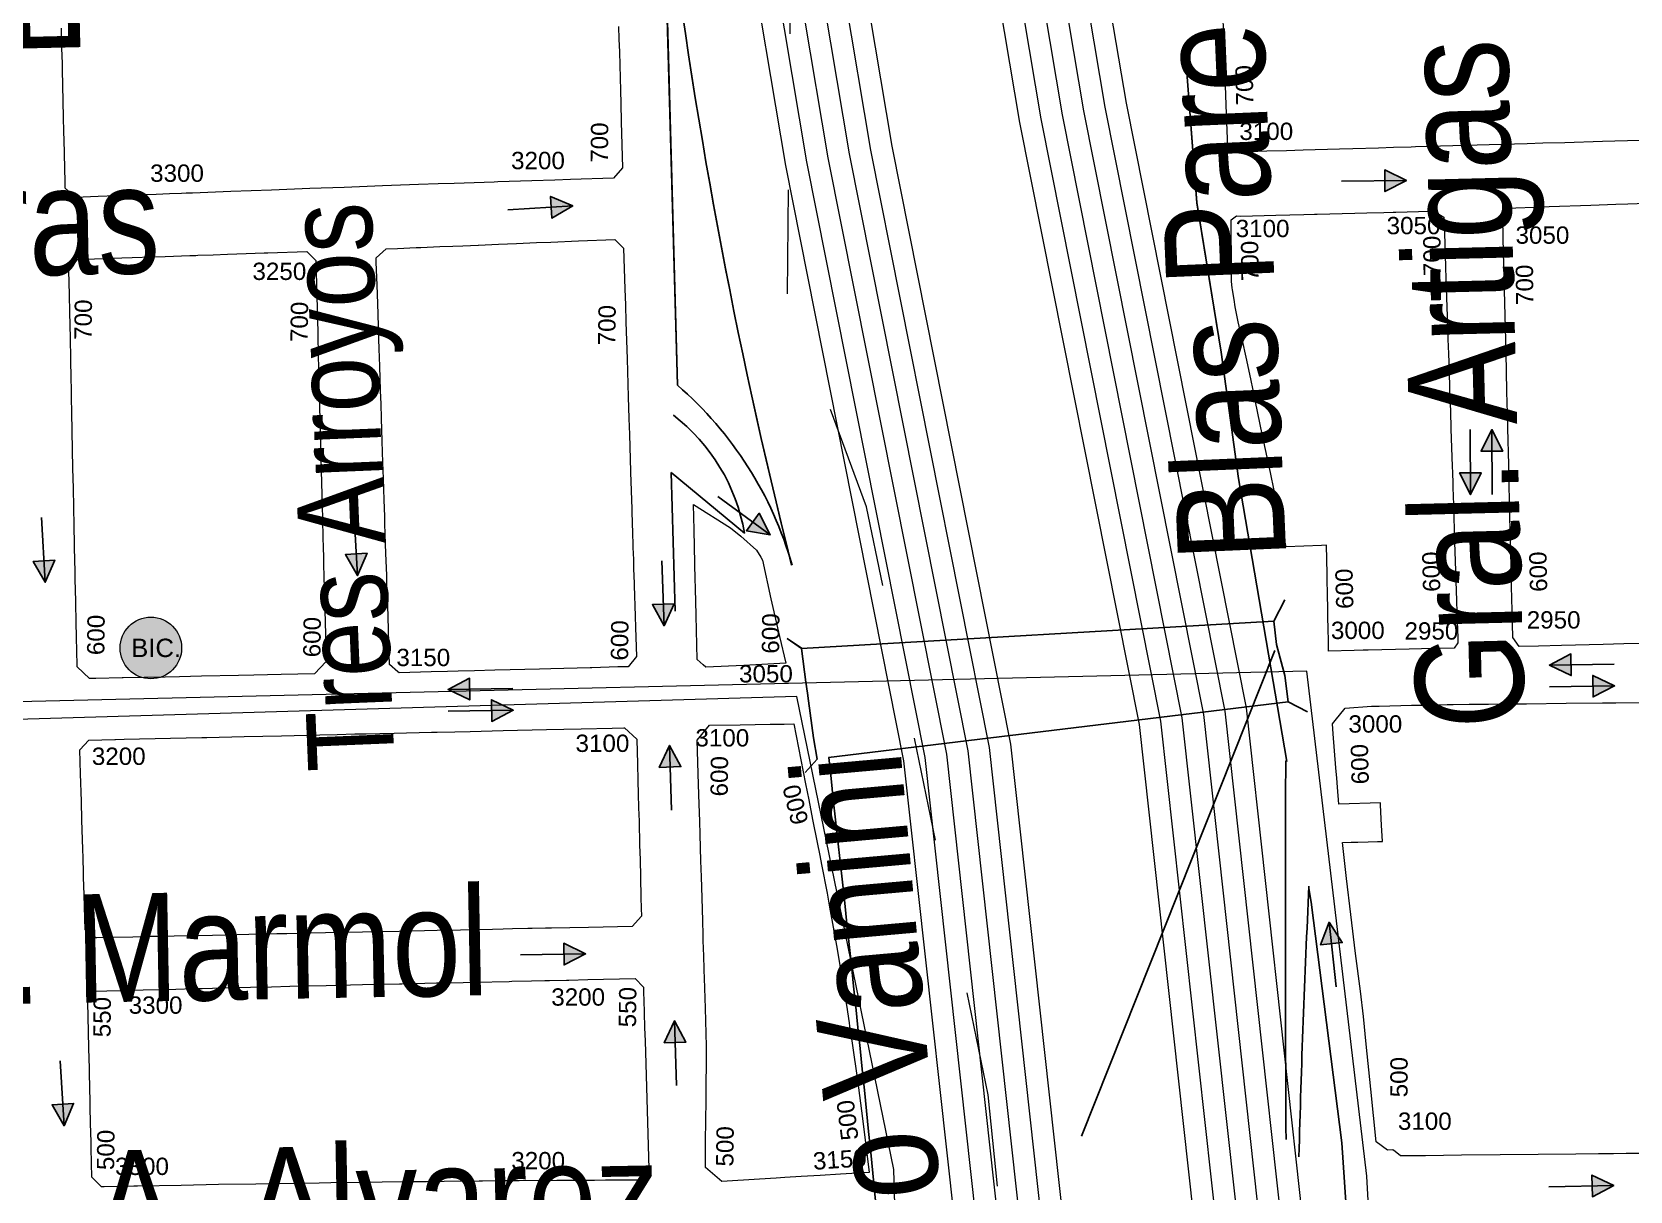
# Model space of a CAD drawing. Header units: millimetres. Extents: x 11558 to 23675, y 49449 to 61482.
# Drawn here: x 17404.8 to 17773.9, y 53918 to 54185.5 of the extents above; entities that cross this region are included whole.
import ezdxf

# ---------------------------------------------------------------- set-up
doc = ezdxf.new("R2010")
doc.units = ezdxf.units.MM
doc.linetypes.add('ACAD_ISO03W100', pattern=[30, 12, -18])
for name, color, linetype in [('0. autopistas', 254, 'Continuous'), ('0. plano base - nombres calles', 22, 'Continuous'), ('0. Plano Base - PLANO', 254, 'Continuous'), ('0. Plano base - sentido calles', 253, 'Continuous'), ('0.BARRIOS - DIVISIÓN', 12, 'ACAD_ISO03W100'), ('7. puesta en valor CC la lucila', 212, 'Continuous'), ('numeración', 7, 'Continuous')]:
    doc.layers.add(name, color=color, linetype=linetype)
for name, color, linetype, true_color in [('Linea 15 a Cap', 7, 'Continuous', 0x13f12d), ('Linea 15 a Prov', 7, 'Continuous', 0x077e15), ('Linea 194 ida', 7, 'Continuous', 0x8f148f), ('Linea 194 vuelta', 7, 'Continuous', 0x34dad7), ('Linea 228 ida', 7, 'Continuous', 0x8d6453), ('Linea 228 vuelta', 7, 'Continuous', 0x73a95b), ('Linea 371', 7, 'Continuous', 0xfb0804), ('Linea 430', 7, 'Continuous', 0xdb7a0a), ('Linea 57 ida', 7, 'Continuous', 0xf6120e), ('Linea 57 vuelta', 7, 'Continuous', 0x71160a)]:
    doc.layers.add(name, color=color, linetype=linetype, true_color=true_color)
doc.layers.add('Linea Bicentenario Original', color=7, linetype='Continuous', true_color=0x0000cc, transparency=0.5)
doc.layers.get('7. puesta en valor CC la lucila').off()
doc.styles.get("Standard").update_dxf_attribs({"font": 'arial.ttf'})

# ---------------------------------------------------------------- blocks, each defined once
blk = doc.blocks.new('MANZANAS')
at = {"layer": '0. Plano Base - PLANO', "color": 0, "linetype": 'Continuous', "lineweight": 5}
for p, q in [((5637938.82, 6177268.85), (5637938.82, 6177274.35)), ((5637942.13, 6177262.87), (5637954.18, 6177142.86)), ((5637799.43, 6177235.09), (5637820.92, 6177230.49)), ((5637799.43, 6177235.09), (5637814.99, 6177207.13)), ((5637844.89, 6177212.96), (5637840.89, 6177213.46))]:
    blk.add_line(p, q, dxfattribs=at)
for points in [[(5637962.66, 6177406.25), (5637955.15, 6177402.07), (5637947.51, 6177397.81), (5637943.1, 6177395.36), (5637939.93, 6177393.59), (5637932.26, 6177389.32), (5637924.89, 6177385.23), (5637917.4, 6177381.05), (5637916.49, 6177380.55), (5637912.93, 6177378.57), (5637909.89, 6177376.88), (5637904.71, 6177373.99), (5637902.05, 6177372.51), (5637894.67, 6177368.4), (5637891.3, 6177366.53), (5637887.38, 6177364.34), (5637882, 6177361.35), (5637881.77, 6177361.33), (5637878.91, 6177361.06), (5637875.17, 6177367.65), (5637870.83, 6177375.3), (5637867.08, 6177381.9), (5637866.47, 6177382.99), (5637862.2, 6177390.52)], [(5637791.47, 6177253.66), (5637730.46, 6177363.47), (5637700.51, 6177410.5), (5637679.53, 6177439.52), (5637667.87, 6177454.13), (5637656.62, 6177476.68), (5637656.03, 6177480.88), (5637656.53, 6177482.88), (5637658.03, 6177484.88), (5637683.59, 6177498.51)], [(5638016.61, 6177303.43), (5638012.93, 6177301.4), (5638008.78, 6177299.12), (5638000.34, 6177294.47), (5637995.66, 6177291.89), (5637991.75, 6177289.73), (5637989.54, 6177290.89), (5637986.51, 6177296.37), (5637983.85, 6177301.22), (5637982.85, 6177303.03), (5637978.8, 6177310.4), (5637976.14, 6177315.23), (5637974.54, 6177318.13), (5637972.3, 6177322.19), (5637971.66, 6177323.37), (5637970.3, 6177325.83), (5637966.21, 6177333.26), (5637964.41, 6177336.54), (5637963.49, 6177338.21), (5637962.02, 6177340.88), (5637959.99, 6177344.56), (5637957.8, 6177348.55), (5637953.66, 6177356.07), (5637950.9, 6177361.08), (5637949.52, 6177363.59), (5637945.11, 6177371.6), (5637942.69, 6177376), (5637942.26, 6177376.78), (5637942.41, 6177377.73), (5637942.46, 6177377.99), (5637942.48, 6177378.15), (5637942.53, 6177378.19), (5637949.97, 6177382.39), (5637951.13, 6177383.05), (5637959.5, 6177387.79), (5637964.52, 6177390.63), (5637966.96, 6177392.01), (5637970.66, 6177394.11)], [(5637741.24, 6177320.83), (5637742.64, 6177318.31), (5637744.08, 6177315.72), (5637745.56, 6177313.05), (5637748.39, 6177307.96), (5637749.85, 6177305.32), (5637751.9, 6177301.63), (5637757.05, 6177292.36), (5637756.33, 6177289.25), (5637747.65, 6177284.37), (5637744.53, 6177282.61), (5637739.89, 6177280.01), (5637733, 6177276.14), (5637732.25, 6177275.71), (5637724.21, 6177271.19), (5637720.97, 6177269.37), (5637717.05, 6177267.17), (5637709.79, 6177263.06), (5637702.1, 6177258.69), (5637695.2, 6177254.77), (5637687.47, 6177250.38), (5637679.32, 6177245.75), (5637671.59, 6177241.37), (5637670.32, 6177240.65), (5637669.37, 6177240.11), (5637666.96, 6177238.74), (5637664.3, 6177237.23), (5637659.57, 6177234.54), (5637656.77, 6177232.95), (5637656.2, 6177232.63), (5637652.67, 6177230.63), (5637648.09, 6177228.03), (5637645.01, 6177228.85), (5637644.21, 6177230.3), (5637642.91, 6177232.67), (5637641.1, 6177235.96), (5637639.74, 6177238.44), (5637638.72, 6177240.28), (5637637.17, 6177243.11), (5637635.32, 6177246.45), (5637631.84, 6177252.79), (5637631.15, 6177254.05), (5637629.45, 6177257.14), (5637627.21, 6177261.19)], [(5637860.47, 6177375.34), (5637878.44, 6177346.33), (5637899.42, 6177318.3), (5637916.39, 6177294.29), (5637956.41, 6177241.5)], [(5638072.04, 6177199.58), (5638067.67, 6177197.26), (5638065.07, 6177195.87), (5638062.03, 6177194.26), (5638057.4, 6177191.79), (5638049.71, 6177187.69), (5638041.99, 6177183.58), (5638034.11, 6177179.38), (5638026.74, 6177175.45), (5638021.65, 6177172.73), (5638020.09, 6177173.06), (5638019.47, 6177173.19), (5638018.39, 6177172.53), (5638015.17, 6177173.02), (5638008.5, 6177183.24), (5638002.77, 6177192.01), (5637999.27, 6177197.38), (5637995.93, 6177202.21), (5637990.92, 6177209.45), (5637985.78, 6177216.88), (5637981.07, 6177223.85), (5637976.41, 6177230.79), (5637978.14, 6177231.75), (5637978.9, 6177232.17), (5637979.5, 6177232.5), (5637981.64, 6177233.69), (5637983.51, 6177234.73), (5637984.51, 6177235.28), (5637982.61, 6177238.47), (5637981.86, 6177239.74), (5637980.21, 6177242.53), (5637979.96, 6177242.94), (5637971.6, 6177238.24), (5637969.51, 6177241.58), (5637968.4, 6177243.35), (5637967.13, 6177245.38), (5637962.96, 6177252.04), (5637962.34, 6177253.02), (5637961.72, 6177254.01), (5637961.92, 6177254.95), (5637962.69, 6177258.62), (5637967.83, 6177261.78), (5637968.58, 6177262.18), (5637969.43, 6177262.65), (5637975.93, 6177266.23), (5637976.67, 6177266.64), (5637979.95, 6177268.35), (5637980.34, 6177268.62), (5637983.2, 6177270.2), (5637984.41, 6177270.87), (5637987.64, 6177272.58), (5637991.63, 6177274.71), (5637997.47, 6177277.81), (5637999.35, 6177278.81), (5638007.48, 6177283.13), (5638014.89, 6177287.07), (5638017.6, 6177288.52), (5638022.94, 6177291.35)], [(5637858.86, 6177187.94), (5637859.87, 6177191.94), (5637856.87, 6177195.94), (5637851.88, 6177202.95), (5637850.88, 6177204.45), (5637849.38, 6177206.45), (5637844.89, 6177212.96), (5637938.82, 6177268.85), (5637941.81, 6177264.35), (5637946.81, 6177258.84), (5637950.3, 6177253.84)], [(5637955.3, 6177253.83), (5637950.3, 6177253.84), (5637862.08, 6177193.46)], [(5637974.41, 6177217.75), (5637976.32, 6177215.23), (5638008.27, 6177169.2), (5638042.22, 6177113.17), (5638075.16, 6177058.13)]]:
    blk.add_lwpolyline(points, dxfattribs=at)
for points in [[(5637945.64, 6177282.38), (5637944.65, 6177284.2), (5637941.49, 6177289.98), (5637940.49, 6177289.41), (5637933.4, 6177285.32), (5637930.67, 6177288.66), (5637927.63, 6177292.36), (5637922.27, 6177298.9), (5637916.54, 6177305.89), (5637911.69, 6177311.81), (5637910.93, 6177312.74), (5637908.5, 6177315.7), (5637905.45, 6177319.42), (5637902.06, 6177323.55), (5637901.85, 6177323.8), (5637899.67, 6177326.33), (5637897.44, 6177329.1), (5637896.41, 6177330.5), (5637895.09, 6177332.27), (5637894.79, 6177332.7), (5637893.96, 6177333.89), (5637893.48, 6177334.79), (5637892.79, 6177336.11), (5637887.32, 6177346.46), (5637887.99, 6177347.85), (5637888.93, 6177348.3), (5637895.98, 6177352.18), (5637901.66, 6177355.31), (5637903.84, 6177356.52), (5637904.33, 6177356.79), (5637912, 6177361.02), (5637914.4, 6177362.34), (5637917.87, 6177364.26), (5637919.7, 6177365.27), (5637920.29, 6177365.59), (5637927.1, 6177369.4), (5637927.63, 6177369.7), (5637928.02, 6177369.85), (5637928.44, 6177369.82), (5637930.68, 6177369.68), (5637933.59, 6177364.51), (5637936.34, 6177359.6), (5637937.6, 6177357.36), (5637941.92, 6177349.68), (5637944.47, 6177345.13), (5637946.16, 6177342.14), (5637947.97, 6177338.91), (5637950.2, 6177334.94), (5637952.63, 6177330.62), (5637954.61, 6177327.1), (5637958.9, 6177319.46), (5637959.57, 6177318.27), (5637960.82, 6177316.03), (5637961.25, 6177315.27), (5637963.22, 6177311.77), (5637967.43, 6177304.28), (5637971.73, 6177296.62), (5637973.08, 6177294.22), (5637973.93, 6177292.7), (5637975.53, 6177289.86), (5637978.26, 6177284.99), (5637978.83, 6177283.99), (5637978.59, 6177282.49), (5637971.99, 6177278.85), (5637969.51, 6177277.49), (5637961.22, 6177272.92), (5637960.21, 6177272.36), (5637958.37, 6177271.35), (5637953.22, 6177268.51), (5637951.54, 6177271.59), (5637951.29, 6177272.03), (5637946.55, 6177280.72)], [(5637771.52, 6177168.71), (5637765, 6177165.1), (5637764.64, 6177165.19), (5637762.18, 6177165.8), (5637759.8, 6177170.03), (5637758.22, 6177172.84), (5637755.49, 6177177.71), (5637753.99, 6177180.36), (5637752.82, 6177182.45), (5637752.09, 6177183.75), (5637749.64, 6177188.1), (5637747.44, 6177192.02), (5637746.23, 6177194.16), (5637745.43, 6177195.59), (5637743.53, 6177198.97), (5637741.15, 6177203.2), (5637739.34, 6177206.42), (5637736.9, 6177210.77), (5637734.29, 6177215.41), (5637732.71, 6177218.22), (5637731.19, 6177220.92), (5637728.4, 6177225.88), (5637726.44, 6177229.37), (5637724.27, 6177233.22), (5637723.86, 6177233.96), (5637721.34, 6177238.44), (5637719.26, 6177242.15), (5637716.64, 6177246.79), (5637716.58, 6177246.91), (5637716.17, 6177247.64), (5637717.21, 6177250.55), (5637719.51, 6177251.87), (5637723.29, 6177254.03), (5637724.19, 6177254.55), (5637728, 6177256.73), (5637730.61, 6177258.22), (5637732.65, 6177259.39), (5637735.67, 6177261.12), (5637735.78, 6177261.19), (5637739.77, 6177263.47), (5637743.37, 6177265.53), (5637747.4, 6177267.84), (5637750.28, 6177269.49), (5637755.79, 6177272.64), (5637763.13, 6177276.85), (5637765.83, 6177276.01), (5637770.48, 6177267.71), (5637772.24, 6177264.55), (5637774.18, 6177261.09), (5637778.32, 6177253.69), (5637782.63, 6177246), (5637785.06, 6177241.66), (5637786.85, 6177238.46), (5637791.04, 6177230.99), (5637791.15, 6177230.78), (5637795.26, 6177223.44), (5637797.19, 6177220), (5637797.68, 6177219.13), (5637799.6, 6177215.69), (5637800.97, 6177213.25), (5637801.99, 6177211.42), (5637803.69, 6177208.38), (5637803.91, 6177207.99), (5637807.37, 6177201.82), (5637808.63, 6177199.56), (5637811.93, 6177193.67), (5637811.34, 6177190.74), (5637809.21, 6177189.57), (5637803.96, 6177186.66), (5637803.63, 6177186.48), (5637795.71, 6177182.1), (5637793.41, 6177180.82), (5637790.44, 6177179.18), (5637787.44, 6177177.52), (5637784.38, 6177175.83), (5637780.23, 6177173.53), (5637776.97, 6177171.73), (5637774.78, 6177170.52)], [(5637702.35, 6177131.04), (5637702.19, 6177130.94), (5637698.39, 6177132), (5637698.19, 6177132.36), (5637695.08, 6177138.07), (5637694.9, 6177138.38), (5637693.62, 6177140.74), (5637691.09, 6177145.36), (5637688.68, 6177149.78), (5637687.51, 6177151.94), (5637686.86, 6177153.12), (5637682.78, 6177160.6), (5637678.64, 6177168.19), (5637676.41, 6177172.26), (5637674.37, 6177176), (5637670.2, 6177183.64), (5637668.65, 6177186.49), (5637668, 6177187.67), (5637666.16, 6177191.05), (5637666.07, 6177191.21), (5637664.78, 6177193.59), (5637664.3, 6177194.46), (5637662.01, 6177198.66), (5637659.14, 6177203.91), (5637657.21, 6177207.45), (5637654.53, 6177212.37), (5637655.09, 6177215.51), (5637661.96, 6177219.38), (5637666.13, 6177221.74), (5637670.21, 6177224.04), (5637672.77, 6177225.49), (5637677.71, 6177228.27), (5637678.91, 6177228.95), (5637679.35, 6177229.2), (5637682.39, 6177230.92), (5637685.27, 6177232.54), (5637689.08, 6177234.69), (5637692.67, 6177236.72), (5637693.44, 6177237.15), (5637701.28, 6177241.58), (5637701.62, 6177241.47), (5637702.85, 6177241.07), (5637703.55, 6177240.83), (5637704.08, 6177240.66), (5637712.08, 6177226.19), (5637712.61, 6177225.22), (5637714.41, 6177221.98), (5637716.34, 6177218.48), (5637720.46, 6177211.01), (5637724.61, 6177203.51), (5637728.94, 6177195.66), (5637731.37, 6177191.27), (5637731.43, 6177191.17), (5637732.98, 6177188.37), (5637735.01, 6177184.69), (5637736.11, 6177182.7), (5637737.2, 6177180.72), (5637737.85, 6177179.55), (5637739.55, 6177176.47), (5637741.44, 6177173.05), (5637741.82, 6177172.35), (5637745.78, 6177165.19), (5637748.86, 6177159.62), (5637747.83, 6177155.86), (5637741.01, 6177152.14), (5637735.48, 6177149.12), (5637732.41, 6177147.45), (5637724.86, 6177143.33), (5637720.4, 6177140.89), (5637717.55, 6177139.33), (5637708.99, 6177134.66), (5637708.83, 6177134.57), (5637703.49, 6177131.65)], [(5637834.92, 6177203.32), (5637827.3, 6177198.91), (5637826.51, 6177199.1), (5637824.68, 6177199.55), (5637819.79, 6177208.45), (5637818.19, 6177211.37), (5637814.27, 6177218.5), (5637814.11, 6177218.78), (5637813.99, 6177219.01), (5637810.25, 6177225.82), (5637807.46, 6177230.9), (5637817.54, 6177230.07), (5637820.54, 6177229.46), (5637825.18, 6177228.29), (5637826.82, 6177227.28), (5637827.52, 6177226.84), (5637833.31, 6177219.8), (5637839.12, 6177213.06), (5637843.25, 6177208.26)], [(5637892.76, 6177099.74), (5637885.31, 6177095.26), (5637880.45, 6177096.36), (5637879.63, 6177097.99), (5637879.59, 6177098.07), (5637878.94, 6177099.34), (5637877.69, 6177101.79), (5637875.52, 6177106.07), (5637873.42, 6177110.19), (5637872.78, 6177111.45), (5637871.65, 6177113.67), (5637869.68, 6177117.55), (5637867.74, 6177121.37), (5637863.47, 6177129.02), (5637860.11, 6177135.03), (5637859.2, 6177136.65), (5637857.48, 6177139.73), (5637856.87, 6177140.82), (5637855.74, 6177142.85), (5637855.22, 6177143.77), (5637853.64, 6177146.6), (5637851.04, 6177151.26), (5637848.67, 6177155.5), (5637846.86, 6177158.74), (5637843.9, 6177164.03), (5637842.42, 6177166.68), (5637840.47, 6177170.16), (5637838.26, 6177174.12), (5637833.26, 6177183.06), (5637834.23, 6177187.43), (5637840.44, 6177190.78), (5637846.57, 6177194.07), (5637849.39, 6177195.59), (5637851.38, 6177196.67), (5637860.17, 6177185.61), (5637862.5, 6177182.68), (5637865.36, 6177179.08), (5637868.76, 6177174.85), (5637870.67, 6177172.49), (5637872.01, 6177170.79), (5637876.17, 6177165.52), (5637878.17, 6177162.95), (5637881.57, 6177158.56), (5637884.18, 6177155.13), (5637886.81, 6177151.67), (5637887.71, 6177150.46), (5637892.07, 6177144.61), (5637894.46, 6177141.33), (5637894.96, 6177140.64), (5637897.28, 6177137.47), (5637902.31, 6177130.45), (5637907.44, 6177123.13), (5637914.51, 6177112.8), (5637908.87, 6177109.41), (5637904.83, 6177106.99), (5637901.02, 6177104.69), (5637897.8, 6177102.76), (5637896.08, 6177101.73)], [(5637731.29, 6177078.64), (5637731.03, 6177078.5), (5637728.06, 6177079), (5637724.1, 6177086.07), (5637722.13, 6177089.61), (5637721.64, 6177090.48), (5637719.94, 6177093.53), (5637718.96, 6177095.28), (5637715.7, 6177101.12), (5637713.55, 6177104.96), (5637710.48, 6177110.45), (5637707.77, 6177115.31), (5637708.6, 6177118.27), (5637713.83, 6177121.14), (5637713.99, 6177121.23), (5637715.74, 6177122.19), (5637725.11, 6177127.33), (5637731.48, 6177130.83), (5637732.46, 6177131.37), (5637740.05, 6177135.54), (5637747.59, 6177139.68), (5637755.38, 6177143.96), (5637758.89, 6177145.89), (5637762.48, 6177147.86), (5637764.74, 6177149.1), (5637767.55, 6177150.64), (5637770.44, 6177152.23), (5637777.99, 6177156.38), (5637779.1, 6177156.99), (5637782.71, 6177158.97), (5637785.78, 6177160.65), (5637792.46, 6177164.33), (5637801.29, 6177169.17), (5637808.28, 6177173.02), (5637814.53, 6177176.45), (5637816.91, 6177177.75), (5637817.08, 6177177.84), (5637820.81, 6177176.81), (5637820.87, 6177176.7), (5637823.53, 6177171.89), (5637825.47, 6177168.39), (5637826.92, 6177165.78), (5637828.5, 6177162.91), (5637829.98, 6177160.24), (5637832.65, 6177155.42), (5637834.27, 6177152.48), (5637836.22, 6177148.95), (5637838.5, 6177144.83), (5637839.7, 6177142.66), (5637840.6, 6177141.04), (5637839.78, 6177137.91), (5637830.97, 6177133.1), (5637827.13, 6177131.02), (5637823.46, 6177129.02), (5637822.82, 6177128.67), (5637822.19, 6177128.33), (5637819.53, 6177126.88), (5637818.65, 6177126.4), (5637815.49, 6177124.67), (5637813.64, 6177123.66), (5637811.44, 6177122.46), (5637807.77, 6177120.45), (5637805, 6177118.93), (5637800.26, 6177116.35), (5637792.53, 6177112.12), (5637785.15, 6177108.08), (5637777.64, 6177103.98), (5637774.59, 6177102.31), (5637772.83, 6177101.35), (5637769.78, 6177099.68), (5637767.75, 6177098.57), (5637762.1, 6177095.48), (5637757.27, 6177092.84), (5637754.69, 6177091.43), (5637749.55, 6177088.62), (5637746.91, 6177087.18), (5637744.31, 6177085.76), (5637742.12, 6177084.56), (5637738.56, 6177082.62), (5637734.07, 6177080.16)], [(5637759.25, 6177028.37), (5637758.73, 6177028.09), (5637755.73, 6177029.03), (5637755.57, 6177029.33), (5637754.32, 6177031.59), (5637754.29, 6177031.66), (5637752.33, 6177035.23), (5637751.95, 6177035.92), (5637751.8, 6177036.18), (5637749.75, 6177039.92), (5637747.86, 6177043.37), (5637745.23, 6177048.16), (5637744.69, 6177049.14), (5637743.65, 6177051.04), (5637741.38, 6177055.18), (5637739.58, 6177058.45), (5637736.26, 6177064.49), (5637736.62, 6177066.76), (5637736.76, 6177067.62), (5637738.93, 6177068.82), (5637742.15, 6177070.6), (5637746.29, 6177072.87), (5637752.91, 6177076.53), (5637756.5, 6177078.5), (5637758.25, 6177079.47), (5637760.31, 6177080.6), (5637768.02, 6177084.85), (5637772.25, 6177087.18), (5637775.96, 6177089.22), (5637783.34, 6177093.29), (5637790.72, 6177097.35), (5637793.86, 6177099.07), (5637794.07, 6177099.19), (5637794.45, 6177099.4), (5637798.18, 6177101.43), (5637798.66, 6177101.7), (5637805.68, 6177105.54), (5637806.16, 6177105.8), (5637811.1, 6177108.51), (5637812.46, 6177109.25), (5637812.89, 6177109.49), (5637813.27, 6177109.7), (5637813.46, 6177109.8), (5637820.42, 6177113.61), (5637820.95, 6177113.9), (5637824.93, 6177116.08), (5637827.66, 6177117.57), (5637828.59, 6177118.08), (5637832.04, 6177119.97), (5637832.48, 6177120.21), (5637836.33, 6177122.32), (5637845.96, 6177127.59), (5637848.53, 6177126.74), (5637848.97, 6177125.95), (5637849.25, 6177125.45), (5637849.32, 6177125.32), (5637849.86, 6177124.37), (5637851.6, 6177121.25), (5637852.95, 6177118.82), (5637853.14, 6177118.48), (5637854.6, 6177115.87), (5637857.18, 6177111.25), (5637868.99, 6177090.11), (5637868.26, 6177086.74), (5637865.81, 6177085.46), (5637861.35, 6177083.12), (5637859.08, 6177081.92), (5637851.41, 6177077.88), (5637843.68, 6177073.8), (5637840.48, 6177072.1), (5637836.22, 6177069.84), (5637835.56, 6177069.48), (5637828.38, 6177065.67), (5637824.79, 6177063.76), (5637820.67, 6177061.56), (5637815.78, 6177058.94), (5637813.09, 6177057.5), (5637805.28, 6177053.32), (5637802.91, 6177052.04), (5637797.79, 6177049.29), (5637790.09, 6177045.13), (5637782.47, 6177041.01), (5637774.91, 6177036.9), (5637766.02, 6177032.06), (5637765.29, 6177031.66)]]:
    blk.add_lwpolyline(points, close=True, dxfattribs=at)
for centre, radius, start, end in [((5638769.11, 6178060.03), 1251.05, 214.28793, 221.62897), ((5637771.39, 6177169.75), 86.28, 43.3855, 76.5447), ((5637786.14, 6177204.11), 43.65, 37.1836, 79.8937), ((5645795.64, 6181272.32), 8815.11, 207.210794, 207.778917), ((5640461.99, 6178361.09), 2737.72, 204.67198, 205.98038), ((5631640.7, 6173015.27), 7494.19, 31.524897, 33.884771)]:
    blk.add_arc(centre, radius, start, end, dxfattribs=at)
blk = doc.blocks.new('bic. original ida')
at = {"layer": 'Linea Bicentenario Original', "lineweight": 211, "true_color": 0xededed, "transparency": 33554674}
h = blk.add_hatch(color=7, dxfattribs=at)
h.dxf.hatch_style = 1
edge = h.paths.add_edge_path()
edge.add_arc((0, 0), 7.11, 0, 360)
at = {"layer": 'Linea Bicentenario Original', "color": 165, "lineweight": 9, "true_color": 0x5e67af}
blk.add_circle((0, 0), 7.11, dxfattribs=at)
at = {"layer": 'Linea Bicentenario Original', "color": 165, "lineweight": 15, "true_color": 0x5e67af, "insert": (-4.55, 2.15), "char_height": 4.25, "attachment_point": 1}
blk.add_mtext_dynamic_manual_height_columns('BIC.', width=16.4579, gutter_width=12.5, heights=[0], dxfattribs=at)

msp = doc.modelspace()

# ---------------------------------------------------------------- hatches: boundary and pattern name
at = {"layer": '0. Plano base - sentido calles', "linetype": 'Continuous', "lineweight": 25, "ltscale": 2, "true_color": 0x1a1a1a}
h = msp.add_hatch(color=250, dxfattribs=at)
h.dxf.hatch_style = 1
h.paths.add_polyline_path([(17722.23, 54151.26), (17717.2, 54153.7), (17717.23, 54151.2)])
h.paths.add_polyline_path([(17722.23, 54151.26), (17717.23, 54151.2), (17717.26, 54148.7)])
h = msp.add_hatch(color=250, dxfattribs=at)
h.dxf.hatch_style = 1
h.paths.add_polyline_path([(17529.68, 54145.37), (17524.54, 54147.57), (17524.69, 54145.07)])
h.paths.add_polyline_path([(17529.68, 54145.37), (17524.69, 54145.07), (17524.84, 54142.58)])
h = msp.add_hatch(color=250, dxfattribs=at)
h.dxf.hatch_style = 1
h.paths.add_polyline_path([(17741.98, 54093.74), (17739.48, 54088.74), (17741.98, 54088.74)])
h.paths.add_polyline_path([(17741.98, 54093.74), (17741.98, 54088.74), (17744.48, 54088.75)])
h = msp.add_hatch(color=250, dxfattribs=at)
h.dxf.hatch_style = 1
h.paths.add_polyline_path([(17736.99, 54078.74), (17739.49, 54083.74), (17736.99, 54083.74)])
h.paths.add_polyline_path([(17736.99, 54078.74), (17736.99, 54083.74), (17734.49, 54083.74)])
h = msp.add_hatch(color=250, dxfattribs=at)
h.dxf.hatch_style = 1
h.paths.add_polyline_path([(17575.29, 54069.47), (17572.74, 54074.44), (17571.26, 54072.43)])
h.paths.add_polyline_path([(17575.29, 54069.47), (17571.26, 54072.43), (17569.78, 54070.41)])
h = msp.add_hatch(color=250, dxfattribs=at)
h.dxf.hatch_style = 1
h.paths.add_polyline_path([(17479.97, 54060.06), (17482.17, 54065.2), (17479.68, 54065.05)])
h.paths.add_polyline_path([(17479.97, 54060.06), (17479.68, 54065.05), (17477.18, 54064.91)])
h = msp.add_hatch(color=250, dxfattribs=at)
h.dxf.hatch_style = 1
h.paths.add_polyline_path([(17407.84, 54058.5), (17410.05, 54063.63), (17407.55, 54063.49)])
h.paths.add_polyline_path([(17407.84, 54058.5), (17407.55, 54063.49), (17405.06, 54063.34)])
h = msp.add_hatch(color=250, dxfattribs=at)
h.dxf.hatch_style = 1
h.paths.add_polyline_path([(17550.75, 54048.46), (17553.08, 54053.53), (17550.58, 54053.45)])
h.paths.add_polyline_path([(17550.75, 54048.46), (17550.58, 54053.45), (17548.09, 54053.37)])
h = msp.add_hatch(color=250, dxfattribs=at)
h.dxf.hatch_style = 1
h.paths.add_polyline_path([(17755.23, 54039.4), (17760.27, 54036.96), (17760.23, 54039.46)])
h.paths.add_polyline_path([(17755.23, 54039.4), (17760.23, 54039.46), (17760.2, 54041.96)])
h = msp.add_hatch(color=250, dxfattribs=at)
h.dxf.hatch_style = 1
h.paths.add_polyline_path([(17500.87, 54033.78), (17505.9, 54031.34), (17505.87, 54033.84)])
h.paths.add_polyline_path([(17500.87, 54033.78), (17505.87, 54033.84), (17505.84, 54036.34)])
h = msp.add_hatch(color=250, dxfattribs=at)
h.dxf.hatch_style = 1
h.paths.add_polyline_path([(17770.3, 54034.59), (17765.26, 54037.02), (17765.3, 54034.53)])
h.paths.add_polyline_path([(17770.3, 54034.59), (17765.3, 54034.53), (17765.33, 54032.03)])
h = msp.add_hatch(color=250, dxfattribs=at)
h.dxf.hatch_style = 1
h.paths.add_polyline_path([(17515.93, 54028.97), (17510.9, 54031.4), (17510.93, 54028.9)])
h.paths.add_polyline_path([(17515.93, 54028.97), (17510.93, 54028.9), (17510.97, 54026.4)])
h = msp.add_hatch(color=250, dxfattribs=at)
h.dxf.hatch_style = 1
h.paths.add_polyline_path([(17551.99, 54020.86), (17549.66, 54015.78), (17552.15, 54015.86)])
h.paths.add_polyline_path([(17551.99, 54020.86), (17552.15, 54015.86), (17554.65, 54015.94)])
h = msp.add_hatch(color=250, dxfattribs=at)
h.dxf.hatch_style = 1
h.paths.add_polyline_path([(17704.36, 53980.04), (17702.41, 53974.8), (17704.89, 53975.07)])
h.paths.add_polyline_path([(17704.36, 53980.04), (17704.89, 53975.07), (17707.38, 53975.33)])
h = msp.add_hatch(color=250, dxfattribs=at)
h.dxf.hatch_style = 1
h.paths.add_polyline_path([(17532.63, 53972.72), (17527.6, 53975.16), (17527.63, 53972.66)])
h.paths.add_polyline_path([(17532.63, 53972.72), (17527.63, 53972.66), (17527.66, 53970.16)])
h = msp.add_hatch(color=250, dxfattribs=at)
h.dxf.hatch_style = 1
h.paths.add_polyline_path([(17553.14, 53957.3), (17550.81, 53952.22), (17553.31, 53952.3)])
h.paths.add_polyline_path([(17553.14, 53957.3), (17553.31, 53952.3), (17555.8, 53952.38)])
h = msp.add_hatch(color=250, dxfattribs=at)
h.dxf.hatch_style = 1
h.paths.add_polyline_path([(17412.19, 53933.05), (17414.4, 53938.19), (17411.9, 53938.04)])
h.paths.add_polyline_path([(17412.19, 53933.05), (17411.9, 53938.04), (17409.41, 53937.9)])
h = msp.add_hatch(color=250, dxfattribs=at)
h.dxf.hatch_style = 1
h.paths.add_polyline_path([(17770.12, 53919.23), (17765.08, 53921.65), (17765.13, 53919.15)])
h.paths.add_polyline_path([(17770.12, 53919.23), (17765.13, 53919.15), (17765.17, 53916.65)])

# ---------------------------------------------------------------- linework, layer by layer
at = {"layer": '0. autopistas'}
for p, q in [((17553.88, 54104), (17550.36, 54229.57)), ((17671.21, 54180.17), (17673.78, 54146.13)), ((17673.78, 54146.13), (17679.47, 54111.6)), ((17679.47, 54111.6), (17683.46, 54082.46)), ((17552.38, 54083.85), (17569.33, 54069.87)), ((17552.38, 54083.85), (17553.29, 54051.86)), ((17694.63, 54017.16), (17683.46, 54082.46)), ((17691.63, 54049.55), (17694.17, 54054.42)), ((17582.51, 54043.25), (17691.63, 54049.55)), ((17692.22, 54044.17), (17691.63, 54049.55)), ((17582.51, 54043.25), (17579.2, 54045.54)), ((17583.5, 54035.41), (17582.51, 54043.25)), ((17692.22, 54044.17), (17694.11, 54036.98)), ((17691.82, 54042.72), (17647.18, 53930.66)), ((17694.11, 54036.98), (17694.9, 54030.93)), ((17583.5, 54035.41), (17583.91, 54032.94)), ((17583.91, 54032.94), (17584.1, 54031.15)), ((17584.1, 54031.15), (17585.3, 54022.63)), ((17694.9, 54030.93), (17588.78, 54018.02)), ((17694.9, 54030.93), (17699.34, 54028.62)), ((17585.3, 54022.63), (17586.12, 54017.7)), ((17586.12, 54017.7), (17583.38, 54014.61)), ((17700.19, 53984.68), (17699.66, 53987.79)), ((17700.19, 53984.68), (17707.32, 53929.1)), ((17707.32, 53929.1), (17711.61, 53863.73))]:
    msp.add_line(p, q, dxfattribs=at)
for centre, radius, start, end in [((18793.18, 54368.83), 1251.05, 186.83428, 194.17532), ((17497.37, 54038.8), 86.28, 15.9318, 49.0911), ((17526.3, 54062.49), 43.65, 9.73, 52.4401), ((10141.75, 53178.61), 7494.19, 4.071245, 6.431118), ((26509.38, 53979.93), 8815.11, 179.757142, 180.325264), ((20434.21, 53855.52), 2737.72, 177.21833, 178.52672)]:
    msp.add_arc(centre, radius, start, end, dxfattribs=at)
at = {"layer": '0. Plano base - sentido calles', "color": 250, "linetype": 'Continuous', "lineweight": 25, "ltscale": 2, "true_color": 0x1a1a1a}
for points in [[(17707.23, 54151.07), (17722.23, 54151.26), (17717.26, 54148.7), (17717.2, 54153.7), (17722.23, 54151.26)], [(17514.71, 54144.47), (17529.68, 54145.37), (17524.84, 54142.58), (17524.54, 54147.57), (17529.68, 54145.37)], [(17736.98, 54093.74), (17736.99, 54078.74), (17734.49, 54083.74), (17739.49, 54083.74), (17736.99, 54078.74)], [(17741.99, 54078.74), (17741.98, 54093.74), (17744.48, 54088.75), (17739.48, 54088.74), (17741.98, 54093.74)], [(17563.2, 54078.34), (17575.29, 54069.47), (17569.78, 54070.41), (17572.74, 54074.44), (17575.29, 54069.47)], [(17406.97, 54073.47), (17407.84, 54058.5), (17405.06, 54063.34), (17410.05, 54063.63), (17407.84, 54058.5)], [(17479.09, 54075.04), (17479.97, 54060.06), (17477.18, 54064.91), (17482.17, 54065.2), (17479.97, 54060.06)], [(17550.26, 54063.45), (17550.75, 54048.46), (17548.09, 54053.37), (17553.08, 54053.53), (17550.75, 54048.46)], [(17770.23, 54039.59), (17755.23, 54039.4), (17760.2, 54041.96), (17760.27, 54036.96), (17755.23, 54039.4)], [(17515.87, 54033.96), (17500.87, 54033.78), (17505.84, 54036.34), (17505.9, 54031.34), (17500.87, 54033.78)], [(17755.3, 54034.4), (17770.3, 54034.59), (17765.33, 54032.03), (17765.26, 54037.02), (17770.3, 54034.59)], [(17500.93, 54028.78), (17515.93, 54028.97), (17510.97, 54026.4), (17510.9, 54031.4), (17515.93, 54028.97)], [(17552.48, 54005.87), (17551.99, 54020.86), (17554.65, 54015.94), (17549.66, 54015.78), (17551.99, 54020.86)], [(17705.96, 53965.12), (17704.36, 53980.04), (17707.38, 53975.33), (17702.41, 53974.8), (17704.36, 53980.04)], [(17517.63, 53972.53), (17532.63, 53972.72), (17527.66, 53970.16), (17527.6, 53975.16), (17532.63, 53972.72)], [(17553.63, 53942.3), (17553.14, 53957.3), (17555.8, 53952.38), (17550.81, 53952.22), (17553.14, 53957.3)], [(17411.32, 53948.02), (17412.19, 53933.05), (17409.41, 53937.9), (17414.4, 53938.19), (17412.19, 53933.05)], [(17755.13, 53918.98), (17770.12, 53919.23), (17765.17, 53916.65), (17765.08, 53921.65), (17770.12, 53919.23)]]:
    msp.add_lwpolyline(points, dxfattribs=at)
at = {"layer": '0.BARRIOS - DIVISIÓN', "color": 14, "lineweight": 18, "ltscale": 2}
for points in [[(19746.68, 55789.02), (19726.12, 55476.55), (19705.29, 55342.21), (19682.91, 54948.63), (19661.94, 54643.15), (19640.4, 54304.03), (19607.91, 53959.65), (19567.75, 53570.63), (19550.03, 53389.45), (19077.25, 53357.53), (18962.05, 53342.81), (18817.78, 53351.07), (18595.68, 53358.57), (18202.92, 53380.53), (17765.7, 53372.91), (17659.73, 53390.45), (17637.92, 53679.7), (17639.89, 53799.72), (17625.59, 53940.22), (17597.55, 54075.9), (17579.24, 54125.09), (17580.44, 54241.86), (17585.92, 54374.44), (17552.48, 55699.13)], [(16143.57, 52644.27), (16954.31, 53347.77), (17515.76, 53367.33), (17538.11, 53382.21), (17659.73, 53390.45), (17637.92, 53679.7), (17639.89, 53799.72), (17625.59, 53940.22), (17597.55, 54075.9), (17579.24, 54125.09), (17580.44, 54241.86), (17585.92, 54374.44), (14987.64, 54310.9)]]:
    msp.add_lwpolyline(points, dxfattribs=at)
at = {"layer": 'Linea 15 a Cap', "lineweight": 15}
msp.add_lwpolyline([(18877.05, 53299.72), (18768.87, 53302.62), (18677.1, 53304.55), (18566.98, 53306.48), (18503.23, 53305.52), (18390.76, 53303.76), (18311.55, 53300.87), (18247.8, 53294.11), (18113.53, 53276.73), (17915.51, 53247.77), (17757.95, 53258.57, -0.327339), (17621.75, 53442.94), (17639.94, 53669.21), (17631.12, 53836.68), (17611.1, 54018.07), (17583.77, 54155.58), (17556.37, 54318.32)], format="xyb", dxfattribs=at)
at = {"layer": 'Linea 15 a Prov', "lineweight": 15}
msp.add_lwpolyline([(18877.16, 53349.74), (18770.06, 53352.61), (18678.07, 53354.54), (18567.04, 53356.49), (18502.47, 53355.51), (18394.07, 53362.76), (18317.53, 53362.12), (18240.35, 53361.48), (18103.76, 53357.87), (17915.85, 53338.65), (17813.35, 53356.99, -0.32162), (17720.56, 53456.2), (17710.09, 53668.24), (17700.92, 53842.36), (17680.35, 54028.76), (17652.62, 54168.22), (17625.99, 54326.4)], format="xyb", dxfattribs=at)
at = {"layer": 'Linea 194 ida', "lineweight": 15}
msp.add_lwpolyline([(18877.08, 53309.73), (18769.11, 53312.62), (18677.29, 53314.55), (18566.99, 53316.48), (18502.97, 53315.51), (18390.94, 53316.13), (18309.79, 53314.8), (18247.45, 53312.87), (18110.15, 53293.86), (17916.88, 53273.32), (17760.32, 53268.31, -0.325758), (17631.75, 53442.57), (17649.96, 53669.07), (17641.09, 53837.49), (17621, 54019.6), (17593.6, 54157.39), (17566.31, 54319.47)], format="xyb", dxfattribs=at)
at = {"layer": 'Linea 194 vuelta', "lineweight": 15}
msp.add_lwpolyline([(18877.14, 53339.74), (18769.82, 53342.61), (18677.87, 53344.54), (18567.03, 53346.49), (18502.21, 53345.5), (18393.78, 53352.76), (18317.61, 53352.12), (18240.52, 53351.49), (18104.4, 53347.89), (17915.47, 53328.56), (17811.49, 53347.16, -0.32273), (17710.59, 53455.32), (17700.1, 53667.73), (17690.95, 53841.55), (17670.46, 54027.23), (17642.79, 54166.41), (17616.05, 54325.24)], format="xyb", dxfattribs=at)
at = {"layer": 'Linea 228 ida', "lineweight": 15}
msp.add_lwpolyline([(18877.13, 53334.73), (18769.7, 53337.61), (18677.78, 53339.54), (18567.02, 53341.49), (18502.08, 53340.5), (18393.64, 53347.76), (18317.66, 53347.12), (18240.61, 53346.49), (18104.72, 53342.89), (17915.28, 53323.51), (17810.57, 53342.25, -0.323237), (17705.6, 53454.88), (17695.11, 53667.48), (17685.96, 53841.15), (17665.51, 54026.47), (17637.87, 54165.51), (17611.07, 54324.67)], format="xyb", dxfattribs=at)
at = {"layer": 'Linea 228 vuelta', "lineweight": 15}
msp.add_lwpolyline([(18877.06, 53304.73), (18768.99, 53307.62), (18677.2, 53309.55), (18566.99, 53311.48), (18503, 53310.51), (18390.96, 53311.13), (18309.91, 53309.8), (18247.87, 53307.88), (18110.76, 53288.9), (17917.23, 53268.33), (17759.63, 53263.28, -0.327331), (17626.75, 53442.75), (17644.95, 53669.14), (17636.11, 53837.09), (17616.05, 54018.84), (17588.68, 54156.48), (17561.34, 54318.9)], format="xyb", dxfattribs=at)
at = {"layer": 'Linea 371', "lineweight": 15}
for points in [[(17725.56, 53456.25), (17715.08, 53668.5), (17705.9, 53842.77), (17685.3, 54029.52), (17657.54, 54169.12), (17630.96, 54326.97), (17624.91, 54421.12), (17614.91, 54753.22), (17609.44, 55018.02), (17599.05, 55441.42), (17580.65, 55749.75), (17564.14, 56103.52), (17552.21, 56382.28), (17540.9, 56622.56), (17522.31, 56715.45), (17438.74, 57119.43), (17385.05, 57385.09), (17331.8, 57583.94), (17287.45, 57721.37), (17289.44, 57848.9), (17264.06, 57918.91), (17222.67, 57987.51), (17161.06, 58051.63), (17029.71, 58350.34)], [(17636.76, 53442.38), (17654.97, 53669), (17646.08, 53837.9), (17625.94, 54020.36), (17598.52, 54158.29), (17571.29, 54320.05), (17564.97, 54418.29), (17554.93, 54751.7), (17549.46, 55016.66), (17539.1, 55438.89), (17520.73, 55746.56), (17504.2, 56100.84), (17492.27, 56379.59), (17481.18, 56615.22), (17463.51, 56703.48), (17379.95, 57107.41), (17326.61, 57371.38), (17274.12, 57567.38), (17230.04, 57711.91), (17164.68, 57798.69), (17136.71, 57844.98), (17111.1, 57931.49), (17102.76, 58035.15), (16974.79, 58326.18)]]:
    msp.add_lwpolyline(points, dxfattribs=at)
at = {"layer": 'Linea 430', "lineweight": 15}
for points in [[(18877.15, 53344.74), (18769.94, 53347.61), (18677.97, 53349.54), (18567.04, 53351.49), (18502.34, 53350.51), (18393.93, 53357.76), (18317.57, 53357.12), (18240.44, 53356.49), (18104.08, 53352.88), (17915.66, 53333.6), (17812.42, 53352.08, -0.322192), (17715.57, 53455.76), (17705.09, 53667.99), (17695.93, 53841.96), (17675.4, 54027.99), (17647.71, 54167.32), (17621.02, 54325.82)], [(18877.04, 53294.72), (18768.75, 53297.62), (18677, 53299.55), (18566.98, 53301.48), (18503.05, 53300.51), (18391.02, 53301.13), (18310.15, 53299.8), (18248.72, 53297.9), (18111.97, 53278.97), (17917.91, 53258.35), (17758.3, 53253.24, -0.3303), (17616.75, 53443.14), (17634.93, 53669.28), (17626.14, 53836.27), (17606.16, 54017.31), (17578.85, 54154.68), (17551.39, 54317.74)]]:
    msp.add_lwpolyline(points, format="xyb", dxfattribs=at)
at = {"layer": 'Linea 57 ida', "lineweight": 15}
msp.add_lwpolyline([(18877.12, 53329.73), (18769.58, 53332.61), (18677.68, 53334.54), (18567.02, 53336.48), (18501.96, 53335.5), (18393.49, 53342.75), (18317.7, 53342.12), (18240.7, 53341.49), (18105.04, 53337.9), (17915.09, 53318.47), (17809.64, 53337.34, -0.323717), (17700.62, 53454.45), (17690.11, 53667.22), (17680.98, 53840.74), (17660.57, 54025.7), (17632.95, 54164.61), (17606.1, 54324.09)], format="xyb", dxfattribs=at)
at = {"layer": 'Linea 57 vuelta', "lineweight": 15}
msp.add_lwpolyline([(18877.1, 53319.73), (18769.34, 53322.61), (18677.49, 53324.55), (18567.01, 53326.48), (18502.93, 53325.51), (18390.88, 53326.13), (18309.56, 53324.79), (18246.61, 53322.84), (18108.94, 53303.79), (17916.19, 53283.31), (17761.72, 53278.36, -0.322414), (17641.76, 53442.2), (17659.98, 53668.93), (17651.06, 53838.3), (17630.89, 54021.13), (17603.44, 54159.19), (17576.26, 54320.63)], format="xyb", dxfattribs=at)
at = {"layer": 'Linea Bicentenario Original', "color": 14, "lineweight": 15, "true_color": 0x8c0d0d}
msp.add_lwpolyline([(20037.05, 53723.43), (19917.24, 53725.16), (19758.14, 53725.16), (19600.89, 53726.18), (19568.14, 53731.1), (17733.99, 53678.41), (17707.12, 53699.36), (17670.84, 53712.34), (17650.62, 53713.43), (17632.03, 53711.12), (17610.09, 53705.54), (17603.83, 53922.95), (17581.4, 54032.1), (17053.75, 54016.57), (17030.34, 54095.76), (16510.55, 54095.76)], dxfattribs=at)
at = {"layer": 'Linea Bicentenario Original', "color": 165, "lineweight": 15, "true_color": 0x5e67af}
msp.add_lwpolyline([(20037.69, 53731.47), (19756.5, 53732.18), (19601.19, 53733.97), (19562.87, 53737.41), (18177.32, 53694.74), (17734.3, 53682.66), (17723.41, 53695.96), (17718.06, 53830.44), (17713.1, 53921.41), (17699.24, 54038.02), (17064.92, 54022.91), (17040.55, 54014.34), (16505.98, 54013.05)], dxfattribs=at)

# ---------------------------------------------------------------- block references
at = {"layer": '0. Plano Base - PLANO', "color": 28, "lineweight": 5, "true_color": 0x0d0d0d, "rotation": 332.5463477508169}
msp.add_blockref('MANZANAS', (-7833237.48, -2828296.13), dxfattribs=at)
at = {"layer": '7. puesta en valor CC la lucila', "color": 250, "lineweight": 30, "rotation": 332.5463477508169}
msp.add_blockref('MANZANAS', (-7833237.48, -2828296.13), dxfattribs=at)
at = {"layer": 'Linea Bicentenario Original', "lineweight": 15}
msp.add_blockref('bic. original ida', (17432.23, 54043.34), dxfattribs=at)

# ---------------------------------------------------------------- texts
at = {"layer": '0. plano base - nombres calles', "color": 250, "lineweight": 15, "true_color": 0x1a1a1a, "attachment_point": 1}
for s, insert, char_height, rotation in [('{\\fArial Narrow|b0|i0|c0|p34;Estanislao del Campo}', (17391.02, 54179.09), 25, 91.3717), ('{\\fArial Narrow|b0|i0|c0|p34;Blas Parera}', (17669.51, 54062.95), 25, 92.4465), ('{\\fArial Narrow|b0|i0|c0|p34;Gral. Artigas}', (17724.55, 54024.38), 25, 91.4248), ('{\\fArial Narrow|b0|i0|c0|p34;Las Heras}', (17303.51, 54152.46), 25, 1.0744), ('{\\fArial Narrow|b0|i0|c0|p34;Tres Arroyos}', (17468.59, 54014.59), 20, 92.3934), ('{\\fArial Narrow|b0|i0|c0|p34;Padre Edmundo Vanini}', (17606.59, 53724.51), 25, 95.0903), ('{\\fArial Narrow|b0|i0|c0|p34;J. Marmol}', (17384.25, 53985.86), 25, 1.0744), ('{\\fArial Narrow|b0|i0|c0|p34;A. Alvarez}', (17418.85, 53927.28), 25, 1.0744)]:
    msp.add_mtext_dynamic_manual_height_columns(s, width=329.255, gutter_width=12.5, heights=[0], dxfattribs=dict(at, insert=insert, char_height=char_height, rotation=rotation))
at = {"layer": 'numeración', "color": 251, "true_color": 0x606162, "char_height": 4, "attachment_point": 1}
for s, insert, rotation in [('700', (17682.91, 54168.53), 91.3686), ('700', (17533.79, 54155.36), 89.3675), ('700', (17684.09, 54128), 90.6203), ('700', (17726.18, 54129.17), 90.6203), ('700', (17747.55, 54122.49), 90.6203), ('700', (17414.54, 54114.49), 89.3675), ('700', (17464.46, 54113.98), 89.3675), ('700', (17535.51, 54113.22), 89.3675), ('600', (17726.06, 54056.24), 91.3686), ('600', (17750.77, 54056.24), 91.3686), ('600', (17705.99, 54052.3), 91.3686), ('600', (17417.48, 54041.71), 89.3675), ('600', (17573.32, 54042.04), 89.3675), ('600', (17467.4, 54041.21), 89.3675), ('600', (17538.45, 54040.44), 89.3675), ('600', (17709.55, 54011.8), 91.3686), ('600', (17561.46, 54009.09), 89.3675), ('600', (17580.3, 54002.15), 103.9278), ('550', (17418.92, 53953.49), 89.3675), ('550', (17540.28, 53955.79), 89.3675), ('500', (17718.49, 53939.61), 89.8705), ('500', (17591.71, 53929.46), 97.0293), ('500', (17562.77, 53923.65), 89.3675), ('500', (17419.75, 53922.83), 89.3675), ('3150', (17585.01, 53926.86), 3.8759)]:
    msp.add_mtext_dynamic_manual_height_columns(s, width=16.0314, gutter_width=12.5, heights=[0], dxfattribs=dict(at, insert=insert, rotation=rotation))
for s, insert in [('3100', (17683.64, 54164.61)), ('3200', (17515.43, 54157.87)), ('3300', (17432.06, 54154.95)), ('3050', (17717.65, 54142.85)), ('3100', (17682.79, 54142.18)), ('3050', (17747.42, 54140.65)), ('3250', (17455.7, 54132.29)), ('2950', (17750.01, 54051.83)), ('3000', (17704.78, 54049.41)), ('2950', (17721.78, 54049.27)), ('3150', (17488.94, 54043.15)), ('3050', (17568.08, 54039.38)), ('3100', (17558.01, 54024.6)), ('3000', (17708.83, 54027.8)), ('3100', (17530.32, 54023.34)), ('3200', (17418.6, 54020.35)), ('3300', (17427.11, 53962.9)), ('3200', (17524.71, 53964.77)), ('3100', (17720.25, 53936.11)), ('3300', (17423.98, 53925.68)), ('3200', (17515.48, 53926.99))]:
    msp.add_mtext_dynamic_manual_height_columns(s, width=16.0314, gutter_width=12.5, heights=[0], dxfattribs=dict(at, insert=insert))

doc.saveas('drawing.dxf')
